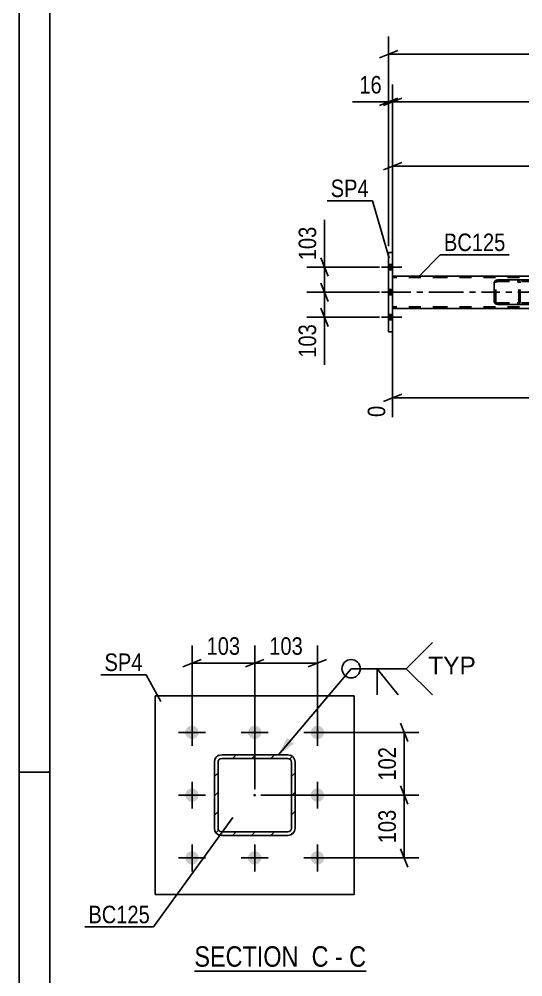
# Model space of a CAD drawing. Header units: millimetres. Extents: x -123 to 718, y -437 to 157.
# Drawn here: x -122.5 to -40.2, y -321.7 to -165.3 of the extents above; entities that cross this region are included whole.
import ezdxf

# ---------------------------------------------------------------- set-up
doc = ezdxf.new("R2010")
doc.units = ezdxf.units.MM
doc.linetypes.add('DXK_LINE_DOT2', pattern=[3.9198, 1.9599, -1.9599])
doc.linetypes.add('DXK_LINE_DOT3', pattern=[5.9187, 2.979, -0.9799, 0.9799, -0.9799])
doc.styles.add('Arial', font='ARIAL.TTF', dxfattribs={"height": 0.2})
doc.styles.add('Arial Narrow', font='ARIALN.TTF', dxfattribs={"height": 0.2})

# ---------------------------------------------------------------- blocks, each defined once
blk = doc.blocks.new('Unknown-232816598-1133')
at = {"color": 5, "linetype": 'Continuous'}
for p, q in [((-122.5, 156.71), (-122.5, -437.29)), ((-117.5, 151.71), (-117.5, -432.29)), ((-117.5, -288.29), (-122.5, -288.29))]:
    blk.add_line(p, q, dxfattribs=at)
blk = doc.blocks.new('Unknown-232816598-13 - 2451')
at = {"color": 6, "linetype": 'Continuous'}
blk.add_line((-93.86, -320.84), (-65.79, -320.84), dxfattribs=at)
at = {"color": 0, "linetype": 'Continuous'}
for points in [[(-75.75, -320.09), (-75.75, -316.59), (-93.86, -316.59), (-93.86, -320.09)], [(-71.93, -320.09), (-71.93, -316.59), (-74.7, -316.59), (-74.7, -320.09)], [(-69.61, -320.09), (-69.61, -316.59), (-70.88, -316.59), (-70.88, -320.09)], [(-65.79, -320.09), (-65.79, -316.59), (-68.56, -316.59), (-68.56, -320.09)]]:
    blk.add_wipeout(points, dxfattribs=at)
at = {"color": 7, "linetype": 'Continuous', "style": 'Arial Narrow'}
for s, p in [('SECTION ', (-93.86, -320.09)), ('C', (-74.7, -320.09)), ('C', (-68.56, -320.09)), ('-', (-70.88, -320.09))]:
    blk.add_text(s, height=3.34, dxfattribs=at).set_placement(p)
blk = doc.blocks.new('Bolt-232816598-4587 - 4530')
at = {"linetype": 'Continuous'}
for points in [[(-61.47, -206.23), (-61.47, -205.35), (-62.11, -205.35), (-62.11, -206.23)], [(-61.47, -206.23), (-61.47, -205.35), (-62.11, -205.35), (-62.11, -206.23)], [(-61.47, -206.23), (-61.47, -205.35), (-62.11, -205.35), (-62.11, -206.23)], [(-61.47, -210.33), (-61.47, -209.45), (-62.11, -209.45), (-62.11, -210.33)], [(-61.47, -210.33), (-61.47, -209.45), (-62.11, -209.45), (-62.11, -210.33)], [(-61.47, -214.43), (-61.47, -213.55), (-62.11, -213.55), (-62.11, -214.43)], [(-61.47, -214.43), (-61.47, -213.55), (-62.11, -213.55), (-62.11, -214.43)], [(-61.47, -214.43), (-61.47, -213.55), (-62.11, -213.55), (-62.11, -214.43)]]:
    blk.add_hatch(color=1, dxfattribs=at).paths.add_polyline_path(points)
at = {"color": 1, "linetype": 'Continuous'}
for p, q in [((-63.27, -205.79), (-59.95, -205.79)), ((-63.27, -205.79), (-59.95, -205.79)), ((-63.27, -205.79), (-59.95, -205.79)), ((-62.11, -205.35), (-61.47, -205.35)), ((-62.11, -205.35), (-61.47, -205.35)), ((-62.11, -205.35), (-61.47, -205.35)), ((-62.11, -206.23), (-61.47, -206.23)), ((-62.11, -206.23), (-61.47, -206.23)), ((-62.11, -206.23), (-61.47, -206.23)), ((-62.11, -209.45), (-61.47, -209.45)), ((-62.11, -209.45), (-61.47, -209.45)), ((-63.27, -209.89), (-59.95, -209.89)), ((-63.27, -209.89), (-59.95, -209.89)), ((-62.11, -210.33), (-61.47, -210.33)), ((-62.11, -210.33), (-61.47, -210.33)), ((-63.27, -213.99), (-59.95, -213.99)), ((-63.27, -213.99), (-59.95, -213.99)), ((-63.27, -213.99), (-59.95, -213.99)), ((-62.11, -213.55), (-61.47, -213.55)), ((-62.11, -213.55), (-61.47, -213.55)), ((-62.11, -213.55), (-61.47, -213.55)), ((-62.11, -214.43), (-61.47, -214.43)), ((-62.11, -214.43), (-61.47, -214.43)), ((-62.11, -214.43), (-61.47, -214.43))]:
    blk.add_line(p, q, dxfattribs=at)
blk = doc.blocks.new('Part-232816598-4655 - 4530')
at = {"color": 2, "linetype": 'Continuous'}
for p, q in [((-52.95, -207.25), (-61.47, -207.25)), ((38.39, -207.25), (-52.85, -207.25)), ((-52.95, -212.53), (-61.47, -212.53)), ((38.39, -212.53), (-52.85, -212.53))]:
    blk.add_line(p, q, dxfattribs=at)
at = {"color": 7, "linetype": 'DXK_LINE_DOT2'}
for p, q in [((-61.47, -207.25), (-61.47, -212.53)), ((-52.95, -207.49), (-61.47, -207.49)), ((606.06, -207.49), (-52.85, -207.49)), ((-52.95, -212.29), (-61.47, -212.29)), ((606.06, -212.29), (-52.85, -212.29))]:
    blk.add_line(p, q, dxfattribs=at)
at = {"color": 7, "linetype": 'DXK_LINE_DOT3'}
for p, q in [((-61.47, -209.89), (-52.95, -209.89)), ((-52.85, -209.89), (606.06, -209.89))]:
    blk.add_line(p, q, dxfattribs=at)
blk = doc.blocks.new('Part-232816598-4769 - 4530')
at = {"color": 2, "linetype": 'Continuous'}
for p, q in [((-61.47, -203.39), (-62.11, -203.39)), ((-62.11, -203.39), (-62.11, -216.39)), ((-61.47, -203.39), (-61.47, -216.39)), ((-61.47, -216.39), (-62.11, -216.39))]:
    blk.add_line(p, q, dxfattribs=at)
at = {"color": 7, "linetype": 'DXK_LINE_DOT2'}
for p, q in [((-62.11, -203.39), (-62.11, -216.39)), ((-61.47, -216.39), (-61.47, -207.73))]:
    blk.add_line(p, q, dxfattribs=at)
blk = doc.blocks.new('Part-232816598-4746 - 4530')
at = {"linetype": 'Continuous'}
h = blk.add_hatch(dxfattribs=at)
h.set_pattern_fill('', scale=0.7, style=0, pattern_type=0)
h.set_pattern_definition([(45, (-32.287, -208.1876), (-1.57154, 1.57154), [])])
h.paths.add_polyline_path([(-32.25, -208.37), (-32.29, -208.19), (-32.4, -208.03), (-32.56, -207.93), (-32.76, -207.89), (-35.99, -207.89), (-36.19, -207.93), (-36.36, -208.03), (-36.47, -208.19), (-36.5, -208.37), (-36.5, -211.41), (-36.47, -211.59), (-36.36, -211.75), (-36.19, -211.85), (-35.99, -211.89), (-32.76, -211.89), (-32.56, -211.85), (-32.4, -211.75), (-32.29, -211.59), (-32.25, -211.41)])
h.paths.add_polyline_path([(-32.52, -211.5), (-32.58, -211.58), (-32.66, -211.63), (-32.76, -211.65), (-35.99, -211.65), (-36.09, -211.63), (-36.17, -211.58), (-36.23, -211.5), (-36.25, -211.41), (-36.25, -208.37), (-36.23, -208.28), (-36.17, -208.2), (-36.09, -208.15), (-35.99, -208.13), (-32.76, -208.13), (-32.66, -208.15), (-32.58, -208.2), (-32.52, -208.28), (-32.5, -208.37), (-32.5, -211.41)])
at = {"color": 2, "linetype": 'Continuous'}
for p, q in [((-44.54, -207.93), (-44.34, -207.89)), ((-44.34, -207.89), (-35.99, -207.89)), ((-35.99, -207.89), (-36.19, -207.93)), ((-35.99, -207.89), (-32.76, -207.89)), ((-32.56, -207.93), (-32.76, -207.89)), ((-44.85, -208.37), (-44.82, -208.19)), ((-44.85, -211.41), (-44.85, -208.37)), ((-36.47, -208.19), (-36.5, -208.37)), ((-36.5, -211.41), (-36.5, -208.37)), ((-36.25, -208.37), (-36.23, -208.28)), ((-36.25, -211.41), (-36.25, -208.37)), ((-36.23, -208.28), (-36.17, -208.2)), ((-36.17, -208.2), (-36.09, -208.15)), ((-36.09, -208.15), (-35.99, -208.13)), ((-35.99, -208.13), (-32.76, -208.13)), ((-32.76, -208.13), (-32.66, -208.15)), ((-32.66, -208.15), (-32.58, -208.2)), ((-32.58, -208.2), (-32.52, -208.28)), ((-32.52, -208.28), (-32.5, -208.37)), ((-32.5, -211.41), (-32.5, -208.37)), ((-32.25, -208.37), (-32.29, -208.19)), ((-32.25, -211.41), (-32.25, -208.37)), ((-44.82, -211.59), (-44.85, -211.41)), ((-44.34, -211.89), (-44.54, -211.85)), ((-44.34, -211.89), (-35.99, -211.89)), ((-36.5, -211.41), (-36.47, -211.59)), ((-36.23, -211.5), (-36.25, -211.41)), ((-36.17, -211.58), (-36.23, -211.5)), ((-36.19, -211.85), (-35.99, -211.89)), ((-36.09, -211.63), (-36.17, -211.58)), ((-35.99, -211.65), (-36.09, -211.63)), ((-35.99, -211.65), (-32.76, -211.65)), ((-35.99, -211.89), (-32.76, -211.89)), ((-32.66, -211.63), (-32.76, -211.65)), ((-32.76, -211.89), (-32.56, -211.85)), ((-32.58, -211.58), (-32.66, -211.63)), ((-32.52, -211.5), (-32.58, -211.58)), ((-32.5, -211.41), (-32.52, -211.5)), ((-32.29, -211.59), (-32.25, -211.41))]:
    blk.add_line(p, q, dxfattribs=at)
at = {"color": 7, "linetype": 'DXK_LINE_DOT2'}
for p, q in [((-41.11, -207.89), (-40.91, -207.93)), ((-35.99, -207.89), (-32.76, -207.89)), ((-44.58, -208.28), (-44.6, -208.37)), ((-44.6, -211.41), (-44.6, -208.37)), ((-44.52, -208.2), (-44.58, -208.28)), ((-44.44, -208.15), (-44.52, -208.2)), ((-44.34, -208.13), (-44.44, -208.15)), ((-44.34, -208.13), (-32.76, -208.13)), ((-41.01, -208.15), (-41.11, -208.13)), ((-40.93, -208.2), (-41.01, -208.15)), ((-40.87, -208.28), (-40.93, -208.2)), ((-40.85, -208.37), (-40.87, -208.28)), ((-40.85, -211.41), (-40.85, -208.37)), ((-40.64, -208.19), (-40.6, -208.37)), ((-40.6, -211.41), (-40.6, -208.37)), ((-44.6, -211.41), (-44.58, -211.5)), ((-44.58, -211.5), (-44.52, -211.58)), ((-44.52, -211.58), (-44.44, -211.63)), ((-44.44, -211.63), (-44.34, -211.65)), ((-44.34, -211.65), (-32.76, -211.65)), ((-41.11, -211.65), (-41.01, -211.63)), ((-40.91, -211.85), (-41.11, -211.89)), ((-41.01, -211.63), (-40.93, -211.58)), ((-40.93, -211.58), (-40.87, -211.5)), ((-40.87, -211.5), (-40.85, -211.41)), ((-40.6, -211.41), (-40.64, -211.59)), ((-35.99, -211.89), (-32.76, -211.89))]:
    blk.add_line(p, q, dxfattribs=at)
at = {"color": 2, "linetype": 'Continuous'}
for centre, start, end in [((-44.36, -208.39), 110.7583, 155.68), ((-36.01, -208.39), 110.7583, 155.68), ((-32.74, -208.39), 24.32, 69.2417), ((-44.36, -211.39), 204.32, 249.2417), ((-36.01, -211.39), 204.32, 249.2417), ((-32.74, -211.39), 290.7583, 335.68)]:
    blk.add_arc(centre, 0.496, start, end, dxfattribs=at)
at = {"color": 7, "linetype": 'DXK_LINE_DOT2'}
for centre, start, end in [((-41.09, -208.39), 24.32, 69.2417), ((-41.09, -211.39), 290.7583, 335.68)]:
    blk.add_arc(centre, 0.496, start, end, dxfattribs=at)
blk = doc.blocks.new('Part-232816598-2525 - 2451')
at = {"linetype": 'Continuous'}
h = blk.add_hatch(dxfattribs=at)
h.set_pattern_fill('', scale=0.7, style=0, pattern_type=0)
h.set_pattern_definition([(45, (-78.139, -298.5725), (-1.57154, 1.57154), [])])
h.paths.add_polyline_path([(-78.6, -298.66), (-78.14, -298.57), (-77.75, -298.31), (-77.49, -297.92), (-77.4, -297.46), (-77.4, -286.66), (-77.49, -286.2), (-77.75, -285.82), (-78.14, -285.56), (-78.6, -285.46), (-89.4, -285.46), (-89.86, -285.56), (-90.25, -285.82), (-90.51, -286.2), (-90.6, -286.66), (-90.6, -297.46), (-90.51, -297.92), (-90.25, -298.31), (-89.86, -298.57), (-89.4, -298.66)])
h.paths.add_polyline_path([(-89.4, -298.06), (-89.63, -298.02), (-89.82, -297.89), (-89.95, -297.69), (-90, -297.46), (-90, -286.66), (-89.95, -286.43), (-89.82, -286.24), (-89.63, -286.11), (-89.4, -286.06), (-78.6, -286.06), (-78.37, -286.11), (-78.17, -286.24), (-78.04, -286.43), (-78, -286.66), (-78, -297.46), (-78.04, -297.69), (-78.17, -297.89), (-78.37, -298.02), (-78.6, -298.06)])
blk.add_hatch(color=30, dxfattribs=at).paths.add_polyline_path([(-84, -292.16, -1), (-84, -291.96, -1)])
at = {"color": 7, "linetype": 'DXK_LINE_DOT2'}
for p, q in [((-90.6, -286.66), (-90.51, -286.2)), ((-89.82, -286.24), (-89.95, -286.43)), ((-89.86, -285.56), (-89.4, -285.46)), ((-89.63, -286.11), (-89.82, -286.24)), ((-89.4, -286.06), (-89.63, -286.11)), ((-89.4, -285.46), (-78.6, -285.46)), ((-89.4, -286.06), (-78.6, -286.06)), ((-78.6, -285.46), (-78.14, -285.56)), ((-78.37, -286.11), (-78.6, -286.06)), ((-78.17, -286.24), (-78.37, -286.11)), ((-78.04, -286.43), (-78.17, -286.24)), ((-77.49, -286.2), (-77.4, -286.66)), ((-90.6, -286.66), (-90.6, -297.46)), ((-89.95, -286.43), (-90, -286.66)), ((-90, -297.46), (-90, -286.66)), ((-78, -286.66), (-78.04, -286.43)), ((-78, -297.46), (-78, -286.66)), ((-77.4, -297.46), (-77.4, -286.66)), ((-90.51, -297.92), (-90.6, -297.46)), ((-90, -297.46), (-89.95, -297.69)), ((-89.95, -297.69), (-89.82, -297.89)), ((-89.4, -298.66), (-89.86, -298.57)), ((-89.82, -297.89), (-89.63, -298.02)), ((-89.63, -298.02), (-89.4, -298.06)), ((-89.4, -298.06), (-78.6, -298.06)), ((-89.4, -298.66), (-78.6, -298.66)), ((-78.6, -298.06), (-78.37, -298.02)), ((-78.14, -298.57), (-78.6, -298.66)), ((-78.37, -298.02), (-78.17, -297.89)), ((-78.17, -297.89), (-78.04, -297.69)), ((-78.04, -297.69), (-78, -297.46)), ((-77.4, -297.46), (-77.49, -297.92))]:
    blk.add_line(p, q, dxfattribs=at)
at = {"color": 2, "linetype": 'Continuous'}
for p, q in [((-90.51, -286.2), (-90.6, -286.66)), ((-89.95, -286.43), (-89.82, -286.24)), ((-89.4, -285.46), (-89.86, -285.56)), ((-89.82, -286.24), (-89.63, -286.11)), ((-89.63, -286.11), (-89.4, -286.06)), ((-89.4, -285.46), (-89.4, -285.46)), ((-89.4, -285.46), (-78.6, -285.46)), ((-89.4, -286.06), (-89.4, -286.06)), ((-89.4, -286.06), (-78.6, -286.06)), ((-78.6, -285.46), (-78.6, -285.46)), ((-78.14, -285.56), (-78.6, -285.46)), ((-78.6, -286.06), (-78.6, -286.06)), ((-78.6, -286.06), (-78.37, -286.11)), ((-78.37, -286.11), (-78.17, -286.24)), ((-78.17, -286.24), (-78.04, -286.43)), ((-77.4, -286.66), (-77.49, -286.2)), ((-90.6, -286.66), (-90.6, -286.66)), ((-90.6, -297.46), (-90.6, -286.66)), ((-90, -286.66), (-89.95, -286.43)), ((-90, -286.66), (-90, -286.66)), ((-90, -297.46), (-90, -286.66)), ((-78.04, -286.43), (-78, -286.66)), ((-78, -286.66), (-78, -286.66)), ((-78, -297.46), (-78, -286.66)), ((-77.4, -286.66), (-77.4, -286.66)), ((-77.4, -297.46), (-77.4, -286.66)), ((-90.6, -297.46), (-90.6, -297.46)), ((-90.6, -297.46), (-90.51, -297.92)), ((-90, -297.46), (-90, -297.46)), ((-89.95, -297.69), (-90, -297.46)), ((-89.82, -297.89), (-89.95, -297.69)), ((-89.86, -298.57), (-89.4, -298.66)), ((-89.63, -298.02), (-89.82, -297.89)), ((-89.4, -298.06), (-89.63, -298.02)), ((-89.4, -298.06), (-89.4, -298.06)), ((-89.4, -298.06), (-78.6, -298.06)), ((-89.4, -298.66), (-89.4, -298.66)), ((-89.4, -298.66), (-78.6, -298.66)), ((-78.37, -298.02), (-78.6, -298.06)), ((-78.6, -298.06), (-78.6, -298.06)), ((-78.6, -298.66), (-78.14, -298.57)), ((-78.6, -298.66), (-78.6, -298.66)), ((-78.17, -297.89), (-78.37, -298.02)), ((-78.04, -297.69), (-78.17, -297.89)), ((-78, -297.46), (-78.04, -297.69)), ((-78, -297.46), (-78, -297.46)), ((-77.49, -297.92), (-77.4, -297.46)), ((-77.4, -297.46), (-77.4, -297.46))]:
    blk.add_line(p, q, dxfattribs=at)
at = {"color": 7, "linetype": 'DXK_LINE_DOT3'}
blk.add_line((-84, -292.06), (-84, -292.06), dxfattribs=at)
at = {"color": 30, "linetype": 'DXK_LINE_DOT3'}
blk.add_line((-84, -292.06), (-84, -292.06), dxfattribs=at)
at = {"color": 30, "linetype": 'Continuous'}
blk.add_circle((-84, -292.06), 0.1, dxfattribs=at)
at = {"color": 7, "linetype": 'DXK_LINE_DOT2'}
for centre, start, end in [((-89.4, -286.66), 112.5, 157.5), ((-78.6, -286.66), 22.5, 67.5), ((-89.4, -297.46), 202.5, 247.5), ((-78.6, -297.46), 292.5, 337.5)]:
    blk.add_arc(centre, 1.2, start, end, dxfattribs=at)
at = {"color": 2, "linetype": 'Continuous'}
for centre, start, end in [((-89.4, -286.66), 112.5, 157.5), ((-78.6, -286.66), 22.5, 67.5), ((-89.4, -297.46), 202.5, 247.5), ((-78.6, -297.46), 292.5, 337.5)]:
    blk.add_arc(centre, 1.2, start, end, dxfattribs=at)
blk = doc.blocks.new('Bolt-232816598-2639 - 2451')
at = {"linetype": 'Continuous'}
for points in [[(-94.25, -282.91, -1), (-94.25, -280.71, -1)], [(-84, -282.91, -1), (-84, -280.71, -1)], [(-73.75, -282.91, -1), (-73.75, -280.71, -1)], [(-94.25, -293.16, -1), (-94.25, -290.96, -1)], [(-73.75, -293.16, -1), (-73.75, -290.96, -1)], [(-94.25, -303.41, -1), (-94.25, -301.21, -1)], [(-84, -303.41, -1), (-84, -301.21, -1)], [(-73.75, -303.41, -1), (-73.75, -301.21, -1)]]:
    blk.add_hatch(color=1, dxfattribs=at).paths.add_polyline_path(points)
at = {"color": 1, "linetype": 'Continuous'}
for p, q in [((-94.25, -284.01), (-94.25, -279.61)), ((-84, -284.01), (-84, -279.61)), ((-73.75, -284.01), (-73.75, -279.61)), ((-92.05, -281.81), (-96.45, -281.81)), ((-81.8, -281.81), (-86.2, -281.81)), ((-71.55, -281.81), (-75.95, -281.81)), ((-94.25, -294.26), (-94.25, -289.86)), ((-73.75, -294.26), (-73.75, -289.86)), ((-92.05, -292.06), (-96.45, -292.06)), ((-71.55, -292.06), (-75.95, -292.06)), ((-94.25, -304.51), (-94.25, -300.11)), ((-84, -304.51), (-84, -300.11)), ((-73.75, -304.51), (-73.75, -300.11)), ((-92.05, -302.31), (-96.45, -302.31)), ((-81.8, -302.31), (-86.2, -302.31)), ((-71.55, -302.31), (-75.95, -302.31))]:
    blk.add_line(p, q, dxfattribs=at)
blk = doc.blocks.new('Part-232816598-2615 - 2451')
at = {"color": 2, "linetype": 'Continuous'}
for p, q in [((-100.25, -275.81), (-67.75, -275.81)), ((-100.25, -308.31), (-100.25, -275.81)), ((-67.75, -308.31), (-67.75, -275.81)), ((-67.75, -308.31), (-100.25, -308.31))]:
    blk.add_line(p, q, dxfattribs=at)
at = {"color": 7, "linetype": 'DXK_LINE_DOT2'}
for p, q in [((-67.75, -275.81), (-100.25, -275.81)), ((-100.25, -308.31), (-67.75, -308.31))]:
    blk.add_line(p, q, dxfattribs=at)
blk = doc.blocks.new('StraightDimension-232816598-4942 - 4530')
at = {"color": 7, "linetype": 'Continuous'}
for p, q in [((-61.47, -212.89), (-61.47, -230.28)), ((39.19, -221.93), (39.19, -235.76)), ((-59.97, -226.55), (-62.97, -227.75)), ((37.69, -227.75), (40.69, -226.55)), ((-61.47, -227.15), (39.19, -227.15))]:
    blk.add_line(p, q, dxfattribs=at)
at = {"color": 0}
blk.add_wipeout([(-6.89, -226.4), (-6.89, -222.2), (-15.4, -222.2), (-15.4, -226.4)], dxfattribs=at)
at = {"color": 0, "linetype": 'Continuous'}
for points in [[(-62.07, -227.85), (-66.27, -227.85), (-66.27, -230.88), (-62.07, -230.88)], [(38.59, -227.85), (34.39, -227.85), (34.39, -236.36), (38.59, -236.36)]]:
    blk.add_wipeout(points, dxfattribs=at)
at = {"color": 3, "style": 'Arial Narrow'}
blk.add_text('3094', height=2.863, dxfattribs=at).set_placement((-14.8, -225.8))
at = {"color": 3, "linetype": 'Continuous', "style": 'Arial Narrow'}
for s, height, p in [('0', 2.86, (-62.67, -230.28)), ('3094', 2.863, (37.99, -235.76))]:
    blk.add_text(s, height=height, rotation=90.0002, dxfattribs=at).set_placement(p)
blk = doc.blocks.new('StraightDimension-232816598-65928 - 4530')
at = {"color": 7, "linetype": 'Continuous'}
for p, q in [((-73.21, -204.29), (-72.01, -207.29)), ((-63.61, -205.79), (-75.46, -205.79)), ((-72.61, -209.89), (-72.61, -205.79)), ((-72.01, -211.39), (-73.21, -208.39)), ((-63.61, -209.89), (-75.46, -209.89))]:
    blk.add_line(p, q, dxfattribs=at)
at = {"color": 0}
blk.add_wipeout([(-73.36, -198.58), (-77.56, -198.58), (-77.56, -205.27), (-73.36, -205.27)], dxfattribs=at)
at = {"color": 7, "linetype": 'Continuous'}
blk.add_line((-72.61, -205.79), (-72.61, -198.06), dxfattribs=at)
blk.add_line((-72.61, -205.79), (-72.61, -198.06), dxfattribs=at)
at = {"color": 3, "style": 'Arial Narrow'}
blk.add_text('103', height=2.863, rotation=90.0002, dxfattribs=at).set_placement((-73.96, -204.67))
blk = doc.blocks.new('StraightDimension-232816598-4862 - 4530')
at = {"color": 7, "linetype": 'Continuous'}
for p, q in [((-61.47, -206.89), (-61.47, -186.45)), ((39.19, -197.85), (39.19, -186.45)), ((-59.97, -188.7), (-62.97, -189.9)), ((-61.47, -189.3), (39.19, -189.3)), ((37.69, -189.9), (40.69, -188.7))]:
    blk.add_line(p, q, dxfattribs=at)
at = {"color": 0}
blk.add_wipeout([(-6.89, -188.55), (-6.89, -184.35), (-15.4, -184.35), (-15.4, -188.55)], dxfattribs=at)
at = {"color": 3, "style": 'Arial Narrow'}
blk.add_text('3094', height=2.863, dxfattribs=at).set_placement((-14.8, -187.95))
blk = doc.blocks.new('StraightDimension-232816598-4879 - 4530')
at = {"color": 7, "linetype": 'Continuous'}
for p, q in [((-62.11, -202.39), (-62.11, -168.13)), ((-60.61, -170.38), (-63.61, -171.58)), ((-62.11, -170.98), (615.32, -170.98))]:
    blk.add_line(p, q, dxfattribs=at)
blk = doc.blocks.new('StraightDimension-232816598-13345 - 4530')
at = {"color": 7, "linetype": 'Continuous'}
for p, q in [((-61.47, -206.77), (-61.47, -175.93)), ((-59.97, -178.18), (-62.97, -179.38)), ((-61.47, -178.78), (614.68, -178.78))]:
    blk.add_line(p, q, dxfattribs=at)
blk = doc.blocks.new('StraightDimension-232816598-13346 - 4530')
at = {"color": 7, "linetype": 'Continuous'}
for p, q in [((-62.11, -202.39), (-62.11, -175.93)), ((-61.47, -206.77), (-61.47, -175.93)), ((-63.61, -179.38), (-60.61, -178.18)), ((-59.97, -178.18), (-62.97, -179.38)), ((-62.11, -178.78), (-61.47, -178.78))]:
    blk.add_line(p, q, dxfattribs=at)
at = {"color": 0}
blk.add_wipeout([(-62.64, -178.03), (-62.64, -173.83), (-67.5, -173.83), (-67.5, -178.03)], dxfattribs=at)
at = {"color": 7, "linetype": 'Continuous'}
blk.add_line((-62.11, -178.78), (-68.02, -178.78), dxfattribs=at)
blk.add_line((-62.11, -178.78), (-68.02, -178.78), dxfattribs=at)
at = {"color": 3, "style": 'Arial Narrow'}
blk.add_text('16', height=2.863, dxfattribs=at).set_placement((-66.9, -177.43))
blk = doc.blocks.new('StraightDimension-232816598-65929 - 4530')
at = {"color": 7, "linetype": 'Continuous'}
for p, q in [((-73.21, -208.39), (-72.01, -211.39)), ((-63.61, -209.89), (-75.46, -209.89)), ((-72.61, -213.99), (-72.61, -209.89)), ((-72.01, -215.49), (-73.21, -212.49)), ((-63.61, -213.99), (-75.46, -213.99))]:
    blk.add_line(p, q, dxfattribs=at)
at = {"color": 0}
blk.add_wipeout([(-73.36, -214.52), (-77.56, -214.52), (-77.56, -221.2), (-73.36, -221.2)], dxfattribs=at)
at = {"color": 7, "linetype": 'Continuous'}
blk.add_line((-72.61, -213.99), (-72.61, -221.73), dxfattribs=at)
blk.add_line((-72.61, -213.99), (-72.61, -221.73), dxfattribs=at)
at = {"color": 3, "style": 'Arial Narrow'}
blk.add_text('103', height=2.863, rotation=90.0002, dxfattribs=at).set_placement((-73.96, -220.6))
blk = doc.blocks.new('StraightDimension-232816598-66317 - 2451')
at = {"color": 7, "linetype": 'Continuous'}
for p, q in [((-60.18, -280.31), (-58.98, -283.31)), ((-72.75, -281.81), (-57.18, -281.81)), ((-59.58, -292.06), (-59.58, -281.81)), ((-58.98, -293.56), (-60.18, -290.56)), ((-83, -292.06), (-57.18, -292.06))]:
    blk.add_line(p, q, dxfattribs=at)
at = {"color": 0}
blk.add_wipeout([(-60.33, -283.6), (-64.53, -283.6), (-64.53, -290.28), (-60.33, -290.28)], dxfattribs=at)
at = {"color": 3, "style": 'Arial Narrow'}
blk.add_text('102', height=2.863, rotation=90.0002, dxfattribs=at).set_placement((-60.93, -289.68))
blk = doc.blocks.new('StraightDimension-232816598-66318 - 2451')
at = {"color": 7, "linetype": 'Continuous'}
for p, q in [((-60.18, -290.56), (-58.98, -293.56)), ((-83, -292.06), (-57.18, -292.06)), ((-59.58, -302.31), (-59.58, -292.06)), ((-58.98, -303.81), (-60.18, -300.81)), ((-72.75, -302.31), (-57.18, -302.31))]:
    blk.add_line(p, q, dxfattribs=at)
at = {"color": 0}
blk.add_wipeout([(-60.33, -293.85), (-64.53, -293.85), (-64.53, -300.53), (-60.33, -300.53)], dxfattribs=at)
at = {"color": 3, "style": 'Arial Narrow'}
blk.add_text('103', height=2.863, rotation=90.0002, dxfattribs=at).set_placement((-60.93, -299.93))
blk = doc.blocks.new('StraightDimension-232816598-66396 - 2451')
at = {"color": 7, "linetype": 'Continuous'}
for p, q in [((-84, -291.06), (-84, -267.63)), ((-73.75, -280.81), (-73.75, -267.63)), ((-85.5, -271.08), (-82.5, -269.88)), ((-84, -270.48), (-73.75, -270.48)), ((-72.25, -269.88), (-75.25, -271.08))]:
    blk.add_line(p, q, dxfattribs=at)
at = {"color": 0}
blk.add_wipeout([(-75.53, -269.73), (-75.53, -265.53), (-82.22, -265.53), (-82.22, -269.73)], dxfattribs=at)
at = {"color": 3, "style": 'Arial Narrow'}
blk.add_text('103', height=2.863, dxfattribs=at).set_placement((-81.62, -269.13))
blk = doc.blocks.new('StraightDimension-232816598-66397 - 2451')
at = {"color": 7, "linetype": 'Continuous'}
for p, q in [((-94.25, -280.81), (-94.25, -267.63)), ((-84, -291.06), (-84, -267.63)), ((-95.75, -271.08), (-92.75, -269.88)), ((-94.25, -270.48), (-84, -270.48)), ((-82.5, -269.88), (-85.5, -271.08))]:
    blk.add_line(p, q, dxfattribs=at)
at = {"color": 0}
blk.add_wipeout([(-85.78, -269.73), (-85.78, -265.53), (-92.47, -265.53), (-92.47, -269.73)], dxfattribs=at)
at = {"color": 3, "style": 'Arial Narrow'}
blk.add_text('103', height=2.863, dxfattribs=at).set_placement((-91.87, -269.13))
blk = doc.blocks.new('Mark-232816598-4765 - 4530')
at = {"color": 0}
blk.add_wipeout([(-65.37, -194.35), (-65.37, -191.35), (-71.58, -191.35), (-71.58, -194.35)], dxfattribs=at)
blk.add_wipeout([(-65.37, -194.35), (-65.37, -191.35), (-71.58, -191.35), (-71.58, -194.35)], dxfattribs=at)
at = {"color": 30, "linetype": 'Continuous'}
for p in [(-72.18, -194.95), (-62.03, -204.35)]:
    blk.add_line(p, (-64.77, -194.95), dxfattribs=at)
at = {"color": 3, "style": 'Arial Narrow'}
blk.add_text('SP4', height=2.863, dxfattribs=at).set_placement((-71.58, -194.35))
blk = doc.blocks.new('Mark-232816598-66201 - 4530')
at = {"color": 0}
blk.add_wipeout([(-43.02, -203.17), (-43.02, -200.17), (-53.07, -200.17), (-53.07, -203.17)], dxfattribs=at)
blk.add_wipeout([(-43.02, -203.17), (-43.02, -200.17), (-53.07, -200.17), (-53.07, -203.17)], dxfattribs=at)
at = {"color": 30, "linetype": 'Continuous'}
for p, q in [((-57.2, -207.3), (-53.67, -203.77)), ((-53.67, -203.77), (-42.42, -203.77))]:
    blk.add_line(p, q, dxfattribs=at)
at = {"color": 3, "style": 'Arial Narrow'}
blk.add_text('BC125', height=2.863, dxfattribs=at).set_placement((-53.07, -203.17))
blk = doc.blocks.new('Mark-232816598-2611 - 2451')
at = {"color": 0}
blk.add_wipeout([(-102.34, -271.78), (-102.34, -268.78), (-108.55, -268.78), (-108.55, -271.78)], dxfattribs=at)
blk.add_wipeout([(-102.34, -271.78), (-102.34, -268.78), (-108.55, -268.78), (-108.55, -271.78)], dxfattribs=at)
at = {"color": 30, "linetype": 'Continuous'}
for p in [(-109.15, -272.38), (-99.35, -276.77)]:
    blk.add_line(p, (-101.74, -272.38), dxfattribs=at)
at = {"color": 3, "style": 'Arial Narrow'}
blk.add_text('SP4', height=2.863, dxfattribs=at).set_placement((-108.55, -271.78))
blk = doc.blocks.new('Mark-232816598-2521 - 2451')
at = {"color": 0}
blk.add_wipeout([(-101.13, -312.99), (-101.13, -309.99), (-111.18, -309.99), (-111.18, -312.99)], dxfattribs=at)
blk.add_wipeout([(-101.13, -312.99), (-101.13, -309.99), (-111.18, -309.99), (-111.18, -312.99)], dxfattribs=at)
at = {"color": 30, "linetype": 'Continuous'}
for p in [(-87.55, -295.7), (-111.78, -313.59)]:
    blk.add_line(p, (-100.53, -313.59), dxfattribs=at)
at = {"color": 3, "style": 'Arial Narrow'}
blk.add_text('BC125', height=2.863, dxfattribs=at).set_placement((-111.18, -312.99))
blk = doc.blocks.new('WeldMark-232816598-36908 - 2451')
at = {"linetype": 'Continuous'}
blk.add_hatch(color=30, dxfattribs=at).paths.add_polyline_path([(-77.59, -283.65), (-80.1, -285.46), (-78.74, -282.68)])
at = {"color": 30, "linetype": 'Continuous'}
for p, q in [((-80.1, -285.46), (-68.24, -271.41)), ((-68.24, -271.41), (-59.24, -271.41))]:
    blk.add_line(p, q, dxfattribs=at)
at = {"color": 3, "linetype": 'Continuous'}
for q in [(-60.53, -275.69), (-63.96, -275.69)]:
    blk.add_line((-63.96, -271.41), q, dxfattribs=at)
for start, end in [(90, 270), (270, 90)]:
    blk.add_arc((-68.24, -271.41), 1.5, start, end, dxfattribs=at)
at = {"color": 0, "linetype": 'Continuous'}
blk.add_wipeout([(-47.87, -272.31), (-47.87, -269.31), (-55.64, -269.31), (-55.64, -272.31)], dxfattribs=at)
blk.add_wipeout([(-47.87, -272.31), (-47.87, -269.31), (-55.64, -269.31), (-55.64, -272.31)], dxfattribs=at)
at = {"color": 3, "linetype": 'Continuous'}
for q in [(-54.96, -267.12), (-54.96, -275.69)]:
    blk.add_line((-59.24, -271.41), q, dxfattribs=at)
at = {"color": 3, "linetype": 'Continuous', "style": 'Arial'}
blk.add_text('TYP', height=2.865, dxfattribs=at).set_placement((-55.64, -272.31))

msp = doc.modelspace()

# ---------------------------------------------------------------- block references
for name in ['Unknown-232816598-1133', 'Part-232816598-4769 - 4530', 'Bolt-232816598-4587 - 4530', 'Part-232816598-4655 - 4530', 'Part-232816598-4746 - 4530', 'Part-232816598-2615 - 2451', 'Bolt-232816598-2639 - 2451', 'Part-232816598-2525 - 2451']:
    msp.add_blockref(name, (0, 0))

# ---------------------------------------------------------------- next in the draw order: block references
for name in ['StraightDimension-232816598-65928 - 4530', 'StraightDimension-232816598-4942 - 4530', 'Mark-232816598-2611 - 2451', 'StraightDimension-232816598-66317 - 2451', 'Mark-232816598-2521 - 2451', 'Unknown-232816598-13 - 2451']:
    msp.add_blockref(name, (0, 0))

# ---------------------------------------------------------------- next in the draw order: block references
for name in ['StraightDimension-232816598-4862 - 4530', 'StraightDimension-232816598-65929 - 4530', 'StraightDimension-232816598-66318 - 2451']:
    msp.add_blockref(name, (0, 0))

# ---------------------------------------------------------------- next in the draw order: block references
for name in ['StraightDimension-232816598-4879 - 4530', 'StraightDimension-232816598-66396 - 2451']:
    msp.add_blockref(name, (0, 0))

# ---------------------------------------------------------------- next in the draw order: block references
for name in ['StraightDimension-232816598-13345 - 4530', 'StraightDimension-232816598-66397 - 2451', 'WeldMark-232816598-36908 - 2451']:
    msp.add_blockref(name, (0, 0))

# ---------------------------------------------------------------- next in the draw order: block references
for name in ['StraightDimension-232816598-13346 - 4530', 'Mark-232816598-66201 - 4530']:
    msp.add_blockref(name, (0, 0))

# ---------------------------------------------------------------- next in the draw order: block references
msp.add_blockref('Mark-232816598-4765 - 4530', (0, 0))

doc.saveas('drawing.dxf')
